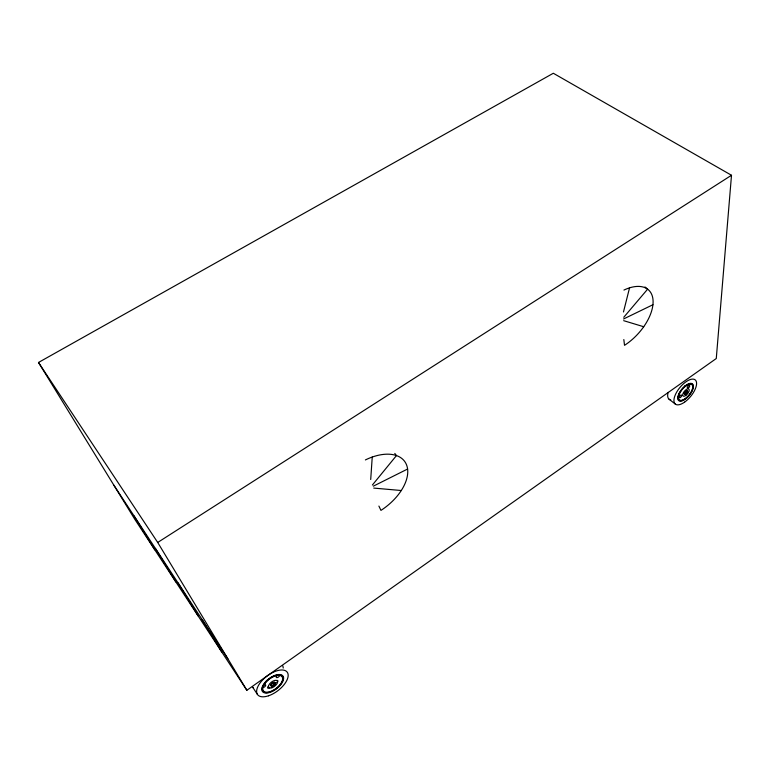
<?xml version="1.0" encoding="UTF-8"?>
<svg xmlns="http://www.w3.org/2000/svg" width="770" height="770" viewBox="0 0 770 770"><rect width="100%" height="100%" fill="white"/><g stroke="black" fill="none" stroke-linecap="round" stroke-linejoin="round"><path stroke-width="1.16" d="M370.707 479.498L372.237 457.053M731.5 175.262L716.273 358.531L246.862 690.276L134.894 519.442L38.5 362.468L553.322 73.256L731.5 175.262L157.715 542.465L246.862 690.276M623.479 311.966L629.552 287.845M372.401 485.004L396.454 455.58L394.808 453.424M623.758 317.288L647.609 289.183L644.971 286.969M373.354 486.159L407.6 469.026M623.556 318.982L652.931 304.728M373.739 488.084L401.286 490.519M623.681 320.676L643.72 326.73M668.995 399.158L675.251 404.038M38.5 362.468L157.715 542.465M257.324 694.242L252.464 686.907A18.49 9.173 -37.3 0 0 253.513 688.12M113.845 485.158L227.853 658.754M134.009 515.862L154.809 549.828M155.376 548.394L175.858 581.937M178.053 582.928L198.14 615.933M202.163 619.638L221.76 651.988M378.898 506.073L380.958 510.385A43.572 25.564 -36.4 0 0 406.955 466.033A43.572 25.564 -36.4 0 0 365.384 459.94M623.825 339.56L624.528 345.316A40.223 22.166 -46.8 0 0 653.095 301.542A40.223 22.166 -46.8 0 0 623.931 290.069M282.6 665.598A18.49 9.173 -37.3 0 1 283.206 668.062M263.07 685.56A2.012 0.982 -37.1 0 1 265.496 684.8A2.012 0.982 -37.1 0 1 264.611 686.85A2.012 0.982 -37.1 0 1 262.339 687.254M267.161 680.189A2.012 0.991 -37.2 0 1 266.892 680.565M266.545 680.93A2.012 0.991 -37.2 0 1 266.141 681.257M272.705 676.57A2.002 0.991 -37.4 0 1 272.262 676.763M279.366 674.866A1.992 0.982 -37.6 0 1 278.384 677.071A1.992 0.982 -37.6 0 1 276.228 677.08A1.992 0.982 -37.6 0 1 278.317 674.866M277.017 680.449A1.983 0.972 -37.5 0 1 277.883 681.142A1.983 0.972 -37.5 0 1 276.68 682.73M269.76 687.658A1.992 0.972 -37.3 0 1 267.729 688.053A1.992 0.972 -37.3 0 1 268.383 686.272M686.051 391.593A1.742 0.78 -50.5 0 1 685.829 391.969M685.56 392.334A1.742 0.78 -50.5 0 1 684.925 392.931M687.148 391.208A1.867 0.837 -50.5 0 0 685.772 391.333A1.867 0.837 -50.5 0 0 684.482 393.297A1.867 0.837 -50.5 0 0 685.416 393.855A2.021 0.895 -50.5 0 1 684.732 392.402A2.021 0.895 -50.5 0 1 687.158 390.948A2.021 0.895 -50.5 0 1 685.733 393.73M687.177 391.487A1.867 0.837 -50.5 0 1 685.762 393.643M686.128 391.661A1.742 0.78 -50.5 0 1 685.916 392.036M685.647 392.392A1.742 0.78 -50.5 0 1 685.011 392.989M670.709 399.928A15.592 7.046 -50.6 0 1 668.129 392.373M679.256 393.114A1.684 0.76 -50.4 0 1 678.63 394.731M686.936 384.779A1.694 0.76 -50.7 0 1 684.925 385.741M272.686 685.8A2.214 1.088 -37.4 0 0 274.938 683.048A2.214 1.088 -37.4 0 0 271.772 684.145A2.214 1.088 -37.4 0 0 272.686 685.8M272.493 685.512A2.214 1.088 -37.4 0 0 274.736 682.759A2.214 1.088 -37.4 0 0 271.569 683.847A2.214 1.088 -37.4 0 0 272.493 685.512M272.542 685.82A2.464 1.203 -37.4 0 0 275.034 682.769A2.464 1.203 -37.4 0 0 271.521 683.981A2.464 1.203 -37.4 0 0 272.542 685.82M268.518 695.791A18.596 9.115 -37.4 0 0 287.585 672.749A18.596 9.115 -37.4 0 0 261.097 681.652A18.596 9.115 -37.4 0 0 268.518 695.791M270.058 692.336A12.878 6.314 -37.4 0 0 283.206 676.378A12.878 6.314 -37.4 0 0 264.851 682.605A12.878 6.314 -37.4 0 0 270.058 692.336M270.183 691.951A12.301 6.025 -37.4 0 0 282.744 676.705A12.301 6.025 -37.4 0 0 265.198 682.663A12.301 6.025 -37.4 0 0 270.183 691.951M271.945 687.754A5.38 2.637 -37.4 0 0 277.412 681.084A5.38 2.637 -37.4 0 0 269.731 683.721A5.38 2.637 -37.4 0 0 271.945 687.754M272.503 685.954A2.666 1.299 -37.4 0 0 275.198 682.653A2.666 1.299 -37.4 0 0 271.406 683.962A2.666 1.299 -37.4 0 0 272.503 685.954M270.308 691.576A11.733 5.746 -37.4 0 0 282.282 677.032A11.733 5.746 -37.4 0 0 265.554 682.721A11.733 5.746 -37.4 0 0 270.308 691.576M686.012 393.845A1.867 0.837 -50.5 0 0 687.283 391.208A1.867 0.837 -50.5 0 0 684.944 392.873A1.867 0.837 -50.5 0 0 686.012 393.845M685.878 393.884A2.069 0.924 -50.5 0 0 687.292 390.958A2.069 0.924 -50.5 0 0 684.694 392.806A2.069 0.924 -50.5 0 0 685.878 393.884M684.597 402.132A15.67 6.997 -50.5 0 0 695.387 380.034A15.67 6.997 -50.5 0 0 675.791 393.778A15.67 6.997 -50.5 0 0 684.597 402.132M685.156 399.255A10.847 4.841 -50.5 0 0 692.586 383.961A10.847 4.841 -50.5 0 0 679.015 393.528A10.847 4.841 -50.5 0 0 685.156 399.255M685.175 398.947A10.366 4.62 -50.5 0 0 692.278 384.336A10.366 4.62 -50.5 0 0 679.313 393.47A10.366 4.62 -50.5 0 0 685.175 398.947M685.781 395.462A4.533 2.021 -50.5 0 0 688.871 389.081A4.533 2.021 -50.5 0 0 683.202 393.095A4.533 2.021 -50.5 0 0 685.781 395.462M685.878 393.99A2.243 1.001 -50.5 0 0 687.398 390.833A2.243 1.001 -50.5 0 0 684.588 392.825A2.243 1.001 -50.5 0 0 685.878 393.99M685.204 398.639A9.885 4.408 -50.5 0 0 691.97 384.702A9.885 4.408 -50.5 0 0 679.602 393.422A9.885 4.408 -50.5 0 0 685.204 398.639M688.438 387.897A1.684 0.751 -50.7 0 0 689.583 385.529A1.684 0.751 -50.7 0 0 687.485 387.021A1.684 0.751 -50.7 0 0 688.438 387.897M680.43 397.445A1.675 0.751 -50.4 0 0 681.566 395.087A1.675 0.751 -50.4 0 0 679.458 396.579A1.675 0.751 -50.4 0 0 680.43 397.445"/></g></svg>
